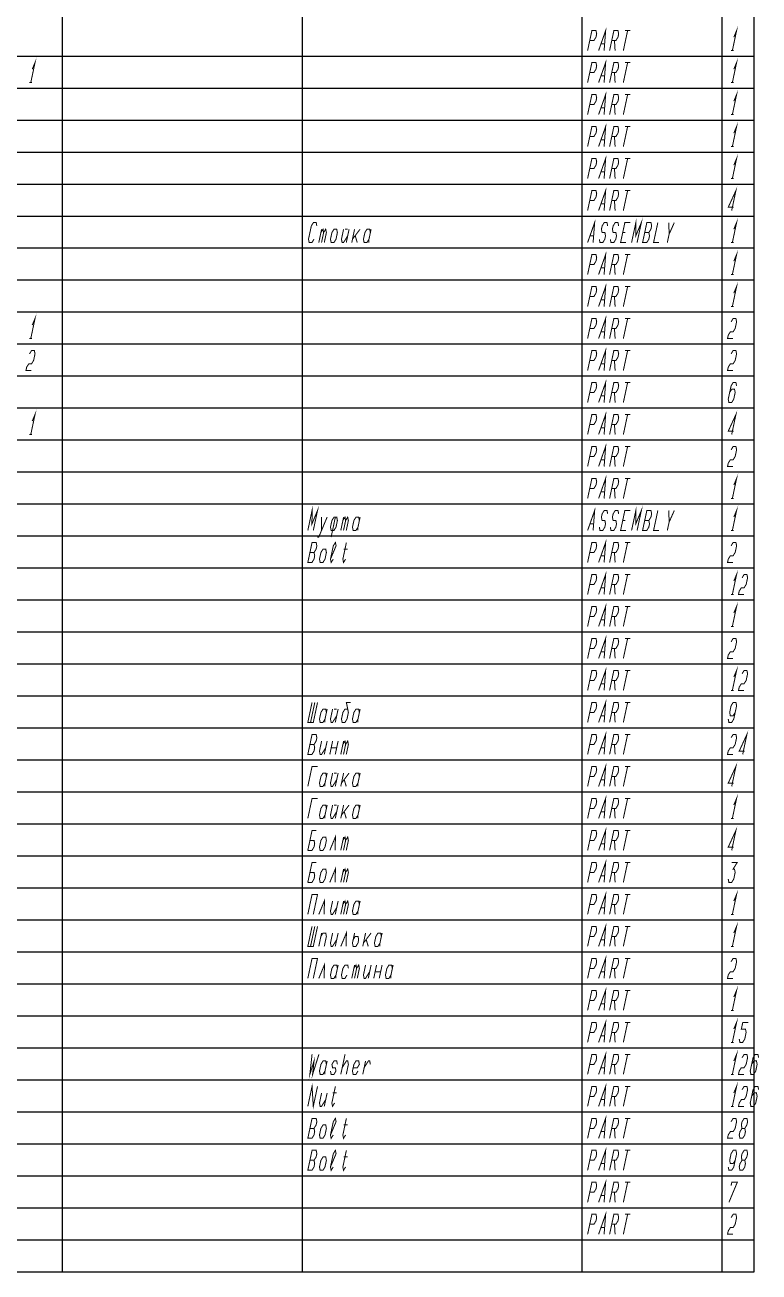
# Model space of a CAD drawing. Header units: millimetres. Extents: x -156 to 206, y -956 to 292.
# Drawn here: x 22.7 to 206.3, y -956 to -644.1 of the extents above; entities that cross this region are included whole.
import ezdxf

# ---------------------------------------------------------------- set-up
doc = ezdxf.new("R2010")
doc.units = ezdxf.units.MM
doc.header["$LTSCALE"] = 19.36
doc.layers.get('0').update_dxf_attribs({"linetype": 'CONTINUOUS'})

msp = doc.modelspace()

# ---------------------------------------------------------------- linework, layer by layer
at = {"color": 7, "linetype": 'CONTINUOUS'}
for p, q in [((92, 292), (92, -956)), ((162, 292), (162, -956)), ((197, 292), (197, -956)), ((205, 292), (205, -956)), ((32, 268), (32, -956)), ((205, -652), (-156, -652)), ((205, -660), (-156, -660)), ((205, -668), (-156, -668)), ((205, -676), (-156, -676)), ((205, -684), (-156, -684)), ((205, -692), (-156, -692)), ((205, -700), (-156, -700)), ((205, -708), (-156, -708)), ((205, -716), (-156, -716)), ((205, -724), (-156, -724)), ((205, -732), (-156, -732)), ((205, -740), (-156, -740)), ((205, -748), (-156, -748)), ((205, -756), (-156, -756)), ((205, -764), (-156, -764)), ((205, -772), (-156, -772)), ((205, -780), (-156, -780)), ((205, -788), (-156, -788)), ((205, -796), (-156, -796)), ((205, -804), (-156, -804)), ((205, -812), (-156, -812)), ((205, -820), (-156, -820)), ((205, -828), (-156, -828)), ((205, -836), (-156, -836)), ((205, -844), (-156, -844)), ((205, -852), (-156, -852)), ((205, -860), (-156, -860)), ((205, -868), (-156, -868)), ((205, -876), (-156, -876)), ((205, -884), (-156, -884)), ((205, -892), (-156, -892)), ((205, -900), (-156, -900)), ((205, -908), (-156, -908)), ((205, -916), (-156, -916)), ((205, -924), (-156, -924)), ((205, -932), (-156, -932)), ((205, -940), (-156, -940)), ((205, -948), (-156, -948)), ((205, -956), (-156, -956))]:
    msp.add_line(p, q, dxfattribs=at)
at = {"color": 2, "linetype": 'CONTINUOUS', "const_width": 0.25}
for points in [[(163.42, -650.56), (164.49, -645.56), (165.52, -645.56), (165.69, -646.39), (165.51, -647.22), (164.99, -648.06), (163.96, -648.06)], [(166.17, -650.56), (167.93, -645.56), (167.55, -650.56)], [(168.92, -650.56), (169.99, -645.56), (171.02, -645.56), (171.19, -646.39), (171.01, -647.22), (170.49, -648.06), (169.46, -648.06)], [(173.43, -645.56), (172.36, -650.56)], [(172.74, -645.56), (174.11, -645.56)], [(199.99, -647.22), (200.69, -645.56), (199.63, -650.56)], [(170.14, -648.06), (170.3, -650.56)], [(166.87, -648.89), (167.56, -648.89)], [(199.28, -650.56), (199.97, -650.56)], [(24.49, -655.22), (25.19, -653.56), (24.13, -658.56)], [(163.42, -658.56), (164.49, -653.56), (165.52, -653.56), (165.69, -654.39), (165.51, -655.22), (164.99, -656.06), (163.96, -656.06)], [(166.17, -658.56), (167.93, -653.56), (167.55, -658.56)], [(168.92, -658.56), (169.99, -653.56), (171.02, -653.56), (171.19, -654.39), (171.01, -655.22), (170.49, -656.06), (169.46, -656.06)], [(173.43, -653.56), (172.36, -658.56)], [(172.74, -653.56), (174.11, -653.56)], [(199.99, -655.22), (200.69, -653.56), (199.63, -658.56)], [(166.87, -656.89), (167.56, -656.89)], [(170.14, -656.06), (170.3, -658.56)], [(23.78, -658.56), (24.47, -658.56)], [(166.17, -666.56), (167.93, -661.56), (167.55, -666.56)], [(199.28, -658.56), (199.97, -658.56)], [(199.99, -663.22), (200.69, -661.56), (199.63, -666.56)], [(163.42, -666.56), (164.49, -661.56), (165.52, -661.56), (165.69, -662.39), (165.51, -663.22), (164.99, -664.06), (163.96, -664.06)], [(168.92, -666.56), (169.99, -661.56), (171.02, -661.56), (171.19, -662.39), (171.01, -663.22), (170.49, -664.06), (169.46, -664.06)], [(170.14, -664.06), (170.3, -666.56)], [(173.43, -661.56), (172.36, -666.56)], [(172.74, -661.56), (174.11, -661.56)], [(166.87, -664.89), (167.56, -664.89)], [(199.28, -666.56), (199.97, -666.56)], [(163.42, -674.56), (164.49, -669.56), (165.52, -669.56), (165.69, -670.39), (165.51, -671.22), (164.99, -672.06), (163.96, -672.06)], [(166.17, -674.56), (167.93, -669.56), (167.55, -674.56)], [(168.92, -674.56), (169.99, -669.56), (171.02, -669.56), (171.19, -670.39), (171.01, -671.22), (170.49, -672.06), (169.46, -672.06)], [(173.43, -669.56), (172.36, -674.56)], [(172.74, -669.56), (174.11, -669.56)], [(199.99, -671.22), (200.69, -669.56), (199.63, -674.56)], [(166.87, -672.89), (167.56, -672.89)], [(170.14, -672.06), (170.3, -674.56)], [(166.17, -682.56), (167.93, -677.56), (167.55, -682.56)], [(199.28, -674.56), (199.97, -674.56)], [(199.99, -679.22), (200.69, -677.56), (199.63, -682.56)], [(163.42, -682.56), (164.49, -677.56), (165.52, -677.56), (165.69, -678.39), (165.51, -679.22), (164.99, -680.06), (163.96, -680.06)], [(168.92, -682.56), (169.99, -677.56), (171.02, -677.56), (171.19, -678.39), (171.01, -679.22), (170.49, -680.06), (169.46, -680.06)], [(173.43, -677.56), (172.36, -682.56)], [(172.74, -677.56), (174.11, -677.56)], [(166.87, -680.89), (167.56, -680.89)], [(170.14, -680.06), (170.3, -682.56)], [(199.28, -682.56), (199.97, -682.56)], [(163.42, -690.56), (164.49, -685.56), (165.52, -685.56), (165.69, -686.39), (165.51, -687.22), (164.99, -688.06), (163.96, -688.06)], [(166.17, -690.56), (167.93, -685.56), (167.55, -690.56)], [(168.92, -690.56), (169.99, -685.56), (171.02, -685.56), (171.19, -686.39), (171.01, -687.22), (170.49, -688.06), (169.46, -688.06)], [(173.43, -685.56), (172.36, -690.56)], [(172.74, -685.56), (174.11, -685.56)], [(199.46, -690.56), (200.52, -685.56), (198.6, -689.72), (199.98, -689.72)], [(166.87, -688.89), (167.56, -688.89)], [(170.14, -688.06), (170.3, -690.56)], [(174.42, -698.56), (175.49, -693.56), (175.47, -696.89), (176.86, -693.56), (175.8, -698.56)], [(199.99, -695.22), (200.69, -693.56), (199.63, -698.56)], [(95.69, -694.39), (95.52, -693.56), (94.83, -693.56), (94.31, -694.39), (93.6, -697.72), (93.77, -698.56), (94.46, -698.56), (94.98, -697.72)], [(96.18, -698.56), (96.88, -695.22)], [(96.71, -696.06), (97.23, -695.22), (97.39, -696.06), (96.86, -698.56)], [(97.39, -696.06), (97.91, -695.22), (98.08, -696.06), (97.55, -698.56)], [(99.1, -697.72), (99.27, -698.56), (99.96, -698.56), (100.48, -697.72), (100.83, -696.06), (100.66, -695.22), (99.98, -695.22), (99.46, -696.06), (99.1, -697.72)], [(102.38, -695.22), (101.85, -697.72), (102.02, -698.56), (102.36, -698.56), (103.4, -696.89)], [(102.73, -695.22), (103.41, -695.22)], [(103.76, -695.22), (103.05, -698.56)], [(105.13, -695.22), (104.43, -698.56)], [(104.6, -697.72), (106.51, -695.22)], [(109.08, -696.06), (108.91, -695.22), (108.23, -695.22), (107.71, -696.06), (107.35, -697.72), (107.52, -698.56), (108.21, -698.56), (108.73, -697.72)], [(109.26, -695.22), (108.73, -697.72), (108.72, -698.56)], [(163.42, -698.56), (165.18, -693.56), (164.8, -698.56)], [(166.35, -697.72), (166.52, -698.56), (167.21, -698.56), (167.73, -697.72), (167.9, -696.89), (167.74, -696.06), (167.05, -696.06), (166.88, -695.22), (167.06, -694.39), (167.58, -693.56), (168.27, -693.56), (168.44, -694.39)], [(169.1, -697.72), (169.27, -698.56), (169.96, -698.56), (170.48, -697.72), (170.65, -696.89), (170.49, -696.06), (169.8, -696.06), (169.63, -695.22), (169.81, -694.39), (170.33, -693.56), (171.02, -693.56), (171.19, -694.39)], [(174.11, -693.56), (172.74, -693.56), (171.67, -698.56), (173.05, -698.56)], [(177.17, -698.56), (178.21, -698.56), (178.73, -697.72), (178.9, -696.89), (178.74, -696.06), (179.26, -695.22), (179.44, -694.39), (179.27, -693.56), (178.24, -693.56), (177.17, -698.56)], [(180.99, -693.56), (179.92, -698.56), (181.3, -698.56)], [(183.74, -693.56), (183.81, -696.47), (185.11, -693.56)], [(105.29, -696.89), (105.8, -698.56)], [(164.12, -696.89), (164.81, -696.89)], [(172.21, -696.06), (172.89, -696.06)], [(177.71, -696.06), (178.74, -696.06)], [(183.81, -696.47), (183.36, -698.56)], [(199.28, -698.56), (199.97, -698.56)], [(163.42, -706.56), (164.49, -701.56), (165.52, -701.56), (165.69, -702.39), (165.51, -703.22), (164.99, -704.06), (163.96, -704.06)], [(166.17, -706.56), (167.93, -701.56), (167.55, -706.56)], [(168.92, -706.56), (169.99, -701.56), (171.02, -701.56), (171.19, -702.39), (171.01, -703.22), (170.49, -704.06), (169.46, -704.06)], [(173.43, -701.56), (172.36, -706.56)], [(172.74, -701.56), (174.11, -701.56)], [(199.99, -703.22), (200.69, -701.56), (199.63, -706.56)], [(166.87, -704.89), (167.56, -704.89)], [(170.14, -704.06), (170.3, -706.56)], [(199.28, -706.56), (199.97, -706.56)], [(163.42, -714.56), (164.49, -709.56), (165.52, -709.56), (165.69, -710.39), (165.51, -711.22), (164.99, -712.06), (163.96, -712.06)], [(166.17, -714.56), (167.93, -709.56), (167.55, -714.56)], [(168.92, -714.56), (169.99, -709.56), (171.02, -709.56), (171.19, -710.39), (171.01, -711.22), (170.49, -712.06), (169.46, -712.06)], [(173.43, -709.56), (172.36, -714.56)], [(172.74, -709.56), (174.11, -709.56)], [(199.99, -711.22), (200.69, -709.56), (199.63, -714.56)], [(166.87, -712.89), (167.56, -712.89)], [(170.14, -712.06), (170.3, -714.56)], [(24.49, -719.22), (25.19, -717.56), (24.13, -722.56)], [(166.17, -722.56), (167.93, -717.56), (167.55, -722.56)], [(199.28, -714.56), (199.97, -714.56)], [(163.42, -722.56), (164.49, -717.56), (165.52, -717.56), (165.69, -718.39), (165.51, -719.22), (164.99, -720.06), (163.96, -720.06)], [(168.92, -722.56), (169.99, -717.56), (171.02, -717.56), (171.19, -718.39), (171.01, -719.22), (170.49, -720.06), (169.46, -720.06)], [(170.14, -720.06), (170.3, -722.56)], [(173.43, -717.56), (172.36, -722.56)], [(172.74, -717.56), (174.11, -717.56)], [(199.31, -718.39), (199.83, -717.56), (200.52, -717.56), (200.69, -718.39), (200.33, -720.06), (199.81, -720.89), (199.12, -720.89), (198.6, -721.72), (198.42, -722.56), (199.8, -722.56)], [(23.78, -722.56), (24.47, -722.56)], [(166.87, -720.89), (167.56, -720.89)], [(23.81, -726.39), (24.33, -725.56), (25.02, -725.56), (25.19, -726.39), (24.83, -728.06), (24.31, -728.89), (23.62, -728.89), (23.1, -729.72), (22.93, -730.56), (24.3, -730.56)], [(163.42, -730.56), (164.49, -725.56), (165.52, -725.56), (165.69, -726.39), (165.51, -727.22), (164.99, -728.06), (163.96, -728.06)], [(166.17, -730.56), (167.93, -725.56), (167.55, -730.56)], [(168.92, -730.56), (169.99, -725.56), (171.02, -725.56), (171.19, -726.39), (171.01, -727.22), (170.49, -728.06), (169.46, -728.06)], [(173.43, -725.56), (172.36, -730.56)], [(172.74, -725.56), (174.11, -725.56)], [(199.31, -726.39), (199.83, -725.56), (200.52, -725.56), (200.69, -726.39), (200.33, -728.06), (199.81, -728.89), (199.12, -728.89), (198.6, -729.72), (198.42, -730.56), (199.8, -730.56)], [(166.87, -728.89), (167.56, -728.89)], [(170.14, -728.06), (170.3, -730.56)], [(166.17, -738.56), (167.93, -733.56), (167.55, -738.56)], [(163.42, -738.56), (164.49, -733.56), (165.52, -733.56), (165.69, -734.39), (165.51, -735.22), (164.99, -736.06), (163.96, -736.06)], [(168.92, -738.56), (169.99, -733.56), (171.02, -733.56), (171.19, -734.39), (171.01, -735.22), (170.49, -736.06), (169.46, -736.06)], [(170.14, -736.06), (170.3, -738.56)], [(173.43, -733.56), (172.36, -738.56)], [(172.74, -733.56), (174.11, -733.56)], [(200.69, -734.39), (200.52, -733.56), (199.83, -733.56), (199.31, -734.39), (198.6, -737.72), (198.77, -738.56), (199.46, -738.56), (199.98, -737.72), (200.33, -736.06), (200.16, -735.22), (199.48, -735.22), (198.96, -736.06)], [(166.87, -736.89), (167.56, -736.89)], [(24.49, -743.22), (25.19, -741.56), (24.13, -746.56)], [(163.42, -746.56), (164.49, -741.56), (165.52, -741.56), (165.69, -742.39), (165.51, -743.22), (164.99, -744.06), (163.96, -744.06)], [(166.17, -746.56), (167.93, -741.56), (167.55, -746.56)], [(168.92, -746.56), (169.99, -741.56), (171.02, -741.56), (171.19, -742.39), (171.01, -743.22), (170.49, -744.06), (169.46, -744.06)], [(173.43, -741.56), (172.36, -746.56)], [(172.74, -741.56), (174.11, -741.56)], [(199.46, -746.56), (200.52, -741.56), (198.6, -745.72), (199.98, -745.72)], [(166.87, -744.89), (167.56, -744.89)], [(170.14, -744.06), (170.3, -746.56)], [(23.78, -746.56), (24.47, -746.56)], [(163.42, -754.56), (164.49, -749.56), (165.52, -749.56), (165.69, -750.39), (165.51, -751.22), (164.99, -752.06), (163.96, -752.06)], [(166.17, -754.56), (167.93, -749.56), (167.55, -754.56)], [(168.92, -754.56), (169.99, -749.56), (171.02, -749.56), (171.19, -750.39), (171.01, -751.22), (170.49, -752.06), (169.46, -752.06)], [(173.43, -749.56), (172.36, -754.56)], [(172.74, -749.56), (174.11, -749.56)], [(199.31, -750.39), (199.83, -749.56), (200.52, -749.56), (200.69, -750.39), (200.33, -752.06), (199.81, -752.89), (199.12, -752.89), (198.6, -753.72), (198.42, -754.56), (199.8, -754.56)], [(166.87, -752.89), (167.56, -752.89)], [(170.14, -752.06), (170.3, -754.56)], [(163.42, -762.56), (164.49, -757.56), (165.52, -757.56), (165.69, -758.39), (165.51, -759.22), (164.99, -760.06), (163.96, -760.06)], [(166.17, -762.56), (167.93, -757.56), (167.55, -762.56)], [(168.92, -762.56), (169.99, -757.56), (171.02, -757.56), (171.19, -758.39), (171.01, -759.22), (170.49, -760.06), (169.46, -760.06)], [(173.43, -757.56), (172.36, -762.56)], [(172.74, -757.56), (174.11, -757.56)], [(199.99, -759.22), (200.69, -757.56), (199.63, -762.56)], [(166.87, -760.89), (167.56, -760.89)], [(170.14, -760.06), (170.3, -762.56)], [(199.28, -762.56), (199.97, -762.56)], [(93.43, -770.56), (94.49, -765.56), (94.47, -768.89), (95.86, -765.56), (94.8, -770.56)], [(95.82, -772.22), (96.16, -772.22), (98.26, -767.22)], [(96.88, -767.22), (96.86, -770.56)], [(99.1, -769.72), (99.27, -770.56), (99.96, -770.56), (100.48, -769.72), (100.83, -768.06), (100.66, -767.22), (99.98, -767.22), (99.46, -768.06), (99.1, -769.72)], [(100.32, -767.22), (99.26, -772.22)], [(101.68, -770.56), (102.38, -767.22)], [(102.21, -768.06), (102.73, -767.22), (102.89, -768.06), (102.36, -770.56)], [(102.89, -768.06), (103.41, -767.22), (103.58, -768.06), (103.05, -770.56)], [(106.33, -768.06), (106.16, -767.22), (105.48, -767.22), (104.96, -768.06), (104.6, -769.72), (104.77, -770.56), (105.46, -770.56), (105.98, -769.72)], [(106.51, -767.22), (105.98, -769.72), (105.97, -770.56)], [(163.42, -770.56), (165.18, -765.56), (164.8, -770.56)], [(166.35, -769.72), (166.52, -770.56), (167.21, -770.56), (167.73, -769.72), (167.9, -768.89), (167.74, -768.06), (167.05, -768.06), (166.88, -767.22), (167.06, -766.39), (167.58, -765.56), (168.27, -765.56), (168.44, -766.39)], [(169.1, -769.72), (169.27, -770.56), (169.96, -770.56), (170.48, -769.72), (170.65, -768.89), (170.49, -768.06), (169.8, -768.06), (169.63, -767.22), (169.81, -766.39), (170.33, -765.56), (171.02, -765.56), (171.19, -766.39)], [(174.11, -765.56), (172.74, -765.56), (171.67, -770.56), (173.05, -770.56)], [(174.42, -770.56), (175.49, -765.56), (175.47, -768.89), (176.86, -765.56), (175.8, -770.56)], [(177.17, -770.56), (178.21, -770.56), (178.73, -769.72), (178.9, -768.89), (178.74, -768.06), (179.26, -767.22), (179.44, -766.39), (179.27, -765.56), (178.24, -765.56), (177.17, -770.56)], [(180.99, -765.56), (179.92, -770.56), (181.3, -770.56)], [(183.74, -765.56), (183.81, -768.47), (185.11, -765.56)], [(199.99, -767.22), (200.69, -765.56), (199.63, -770.56)], [(164.12, -768.89), (164.81, -768.89)], [(172.21, -768.06), (172.89, -768.06)], [(177.71, -768.06), (178.74, -768.06)], [(183.81, -768.47), (183.36, -770.56)], [(99.1, -777.72), (100.5, -774.39), (100.33, -773.56), (99.81, -774.39), (99.1, -777.72), (99.27, -778.56), (99.79, -777.72)], [(166.17, -778.56), (167.93, -773.56), (167.55, -778.56)], [(199.28, -770.56), (199.97, -770.56)], [(93.43, -778.56), (94.46, -778.56), (94.98, -777.72), (95.15, -776.89), (94.99, -776.06), (95.51, -775.22), (95.69, -774.39), (95.52, -773.56), (94.49, -773.56), (93.43, -778.56)], [(93.96, -776.06), (94.99, -776.06)], [(96.35, -777.72), (96.52, -778.56), (97.21, -778.56), (97.73, -777.72), (98.08, -776.06), (97.91, -775.22), (97.23, -775.22), (96.71, -776.06), (96.35, -777.72)], [(103.08, -773.56), (102.2, -777.72), (102.36, -778.56), (102.88, -777.72)], [(102.38, -775.22), (103.41, -775.22)], [(163.42, -778.56), (164.49, -773.56), (165.52, -773.56), (165.69, -774.39), (165.51, -775.22), (164.99, -776.06), (163.96, -776.06)], [(168.92, -778.56), (169.99, -773.56), (171.02, -773.56), (171.19, -774.39), (171.01, -775.22), (170.49, -776.06), (169.46, -776.06)], [(170.14, -776.06), (170.3, -778.56)], [(173.43, -773.56), (172.36, -778.56)], [(172.74, -773.56), (174.11, -773.56)], [(199.31, -774.39), (199.83, -773.56), (200.52, -773.56), (200.69, -774.39), (200.33, -776.06), (199.81, -776.89), (199.12, -776.89), (198.6, -777.72), (198.42, -778.56), (199.8, -778.56)], [(166.87, -776.89), (167.56, -776.89)], [(163.42, -786.56), (164.49, -781.56), (165.52, -781.56), (165.69, -782.39), (165.51, -783.22), (164.99, -784.06), (163.96, -784.06)], [(166.17, -786.56), (167.93, -781.56), (167.55, -786.56)], [(168.92, -786.56), (169.99, -781.56), (171.02, -781.56), (171.19, -782.39), (171.01, -783.22), (170.49, -784.06), (169.46, -784.06)], [(173.43, -781.56), (172.36, -786.56)], [(172.74, -781.56), (174.11, -781.56)], [(199.99, -783.22), (200.69, -781.56), (199.63, -786.56)], [(202.06, -782.39), (202.58, -781.56), (203.27, -781.56), (203.44, -782.39), (203.08, -784.06), (202.56, -784.89), (201.87, -784.89), (201.35, -785.72), (201.17, -786.56), (202.55, -786.56)], [(166.87, -784.89), (167.56, -784.89)], [(170.14, -784.06), (170.3, -786.56)], [(166.17, -794.56), (167.93, -789.56), (167.55, -794.56)], [(199.28, -786.56), (199.97, -786.56)], [(199.99, -791.22), (200.69, -789.56), (199.63, -794.56)], [(163.42, -794.56), (164.49, -789.56), (165.52, -789.56), (165.69, -790.39), (165.51, -791.22), (164.99, -792.06), (163.96, -792.06)], [(168.92, -794.56), (169.99, -789.56), (171.02, -789.56), (171.19, -790.39), (171.01, -791.22), (170.49, -792.06), (169.46, -792.06)], [(170.14, -792.06), (170.3, -794.56)], [(173.43, -789.56), (172.36, -794.56)], [(172.74, -789.56), (174.11, -789.56)], [(166.87, -792.89), (167.56, -792.89)], [(199.28, -794.56), (199.97, -794.56)], [(163.42, -802.56), (164.49, -797.56), (165.52, -797.56), (165.69, -798.39), (165.51, -799.22), (164.99, -800.06), (163.96, -800.06)], [(166.17, -802.56), (167.93, -797.56), (167.55, -802.56)], [(168.92, -802.56), (169.99, -797.56), (171.02, -797.56), (171.19, -798.39), (171.01, -799.22), (170.49, -800.06), (169.46, -800.06)], [(173.43, -797.56), (172.36, -802.56)], [(172.74, -797.56), (174.11, -797.56)], [(199.31, -798.39), (199.83, -797.56), (200.52, -797.56), (200.69, -798.39), (200.33, -800.06), (199.81, -800.89), (199.12, -800.89), (198.6, -801.72), (198.42, -802.56), (199.8, -802.56)], [(166.87, -800.89), (167.56, -800.89)], [(170.14, -800.06), (170.3, -802.56)], [(199.99, -807.22), (200.69, -805.56), (199.63, -810.56)], [(163.42, -810.56), (164.49, -805.56), (165.52, -805.56), (165.69, -806.39), (165.51, -807.22), (164.99, -808.06), (163.96, -808.06)], [(166.17, -810.56), (167.93, -805.56), (167.55, -810.56)], [(168.92, -810.56), (169.99, -805.56), (171.02, -805.56), (171.19, -806.39), (171.01, -807.22), (170.49, -808.06), (169.46, -808.06)], [(173.43, -805.56), (172.36, -810.56)], [(172.74, -805.56), (174.11, -805.56)], [(202.06, -806.39), (202.58, -805.56), (203.27, -805.56), (203.44, -806.39), (203.08, -808.06), (202.56, -808.89), (201.87, -808.89), (201.35, -809.72), (201.17, -810.56), (202.55, -810.56)], [(166.87, -808.89), (167.56, -808.89)], [(170.14, -808.06), (170.3, -810.56)], [(199.28, -810.56), (199.97, -810.56)], [(94.49, -813.56), (93.43, -818.56), (94.8, -818.56), (95.86, -813.56)], [(95.18, -813.56), (94.11, -818.56)], [(103.41, -815.22), (102.73, -815.22), (102.21, -816.06), (101.85, -817.72), (102.02, -818.56), (102.71, -818.56), (103.23, -817.72), (103.58, -816.06), (103.08, -813.56), (104.11, -813.56)], [(163.42, -818.56), (164.49, -813.56), (165.52, -813.56), (165.69, -814.39), (165.51, -815.22), (164.99, -816.06), (163.96, -816.06)], [(166.17, -818.56), (167.93, -813.56), (167.55, -818.56)], [(168.92, -818.56), (169.99, -813.56), (171.02, -813.56), (171.19, -814.39), (171.01, -815.22), (170.49, -816.06), (169.46, -816.06)], [(173.43, -813.56), (172.36, -818.56)], [(172.74, -813.56), (174.11, -813.56)], [(198.6, -817.72), (198.77, -818.56), (199.46, -818.56), (199.98, -817.72), (200.69, -814.39), (200.52, -813.56), (199.83, -813.56), (199.31, -814.39), (198.96, -816.06), (199.12, -816.89), (199.81, -816.89), (200.33, -816.06)], [(98.08, -816.06), (97.91, -815.22), (97.23, -815.22), (96.71, -816.06), (96.35, -817.72), (96.52, -818.56), (97.21, -818.56), (97.73, -817.72)], [(98.26, -815.22), (97.73, -817.72), (97.72, -818.56)], [(99.63, -815.22), (99.1, -817.72), (99.27, -818.56), (99.61, -818.56), (100.65, -816.89)], [(99.98, -815.22), (100.66, -815.22)], [(101.01, -815.22), (100.3, -818.56)], [(106.33, -816.06), (106.16, -815.22), (105.48, -815.22), (104.96, -816.06), (104.6, -817.72), (104.77, -818.56), (105.46, -818.56), (105.98, -817.72)], [(106.51, -815.22), (105.98, -817.72), (105.97, -818.56)], [(166.87, -816.89), (167.56, -816.89)], [(170.14, -816.06), (170.3, -818.56)], [(93.43, -826.56), (94.46, -826.56), (94.98, -825.72), (95.15, -824.89), (94.99, -824.06), (95.51, -823.22), (95.69, -822.39), (95.52, -821.56), (94.49, -821.56), (93.43, -826.56)], [(96.88, -823.22), (96.35, -825.72), (96.52, -826.56), (96.86, -826.56), (97.9, -824.89)], [(98.26, -823.22), (97.55, -826.56)], [(98.93, -826.56), (99.63, -823.22)], [(101.01, -823.22), (100.3, -826.56)], [(101.68, -826.56), (102.38, -823.22)], [(102.21, -824.06), (102.73, -823.22), (102.89, -824.06), (102.36, -826.56)], [(102.89, -824.06), (103.41, -823.22), (103.58, -824.06), (103.05, -826.56)], [(163.42, -826.56), (164.49, -821.56), (165.52, -821.56), (165.69, -822.39), (165.51, -823.22), (164.99, -824.06), (163.96, -824.06)], [(166.17, -826.56), (167.93, -821.56), (167.55, -826.56)], [(168.92, -826.56), (169.99, -821.56), (171.02, -821.56), (171.19, -822.39), (171.01, -823.22), (170.49, -824.06), (169.46, -824.06)], [(173.43, -821.56), (172.36, -826.56)], [(172.74, -821.56), (174.11, -821.56)], [(199.31, -822.39), (199.83, -821.56), (200.52, -821.56), (200.69, -822.39), (200.33, -824.06), (199.81, -824.89), (199.12, -824.89), (198.6, -825.72), (198.42, -826.56), (199.8, -826.56)], [(202.21, -826.56), (203.27, -821.56), (201.35, -825.72), (202.73, -825.72)], [(93.96, -824.06), (94.99, -824.06)], [(99.28, -824.89), (100.65, -824.89)], [(166.87, -824.89), (167.56, -824.89)], [(170.14, -824.06), (170.3, -826.56)], [(93.43, -834.56), (94.49, -829.56), (95.86, -829.56)], [(163.42, -834.56), (164.49, -829.56), (165.52, -829.56), (165.69, -830.39), (165.51, -831.22), (164.99, -832.06), (163.96, -832.06)], [(166.17, -834.56), (167.93, -829.56), (167.55, -834.56)], [(168.92, -834.56), (169.99, -829.56), (171.02, -829.56), (171.19, -830.39), (171.01, -831.22), (170.49, -832.06), (169.46, -832.06)], [(173.43, -829.56), (172.36, -834.56)], [(172.74, -829.56), (174.11, -829.56)], [(199.46, -834.56), (200.52, -829.56), (198.6, -833.72), (199.98, -833.72)], [(98.08, -832.06), (97.91, -831.22), (97.23, -831.22), (96.71, -832.06), (96.35, -833.72), (96.52, -834.56), (97.21, -834.56), (97.73, -833.72)], [(98.26, -831.22), (97.73, -833.72), (97.72, -834.56)], [(99.63, -831.22), (99.1, -833.72), (99.27, -834.56), (99.61, -834.56), (100.65, -832.89)], [(99.98, -831.22), (100.66, -831.22)], [(101.01, -831.22), (100.3, -834.56)], [(102.38, -831.22), (101.68, -834.56)], [(101.85, -833.72), (103.76, -831.22)], [(106.33, -832.06), (106.16, -831.22), (105.48, -831.22), (104.96, -832.06), (104.6, -833.72), (104.77, -834.56), (105.46, -834.56), (105.98, -833.72)], [(106.51, -831.22), (105.98, -833.72), (105.97, -834.56)], [(170.14, -832.06), (170.3, -834.56)], [(102.54, -832.89), (103.05, -834.56)], [(166.87, -832.89), (167.56, -832.89)], [(93.43, -842.56), (94.49, -837.56), (95.86, -837.56)], [(163.42, -842.56), (164.49, -837.56), (165.52, -837.56), (165.69, -838.39), (165.51, -839.22), (164.99, -840.06), (163.96, -840.06)], [(166.17, -842.56), (167.93, -837.56), (167.55, -842.56)], [(168.92, -842.56), (169.99, -837.56), (171.02, -837.56), (171.19, -838.39), (171.01, -839.22), (170.49, -840.06), (169.46, -840.06)], [(173.43, -837.56), (172.36, -842.56)], [(172.74, -837.56), (174.11, -837.56)], [(199.99, -839.22), (200.69, -837.56), (199.63, -842.56)], [(98.08, -840.06), (97.91, -839.22), (97.23, -839.22), (96.71, -840.06), (96.35, -841.72), (96.52, -842.56), (97.21, -842.56), (97.73, -841.72)], [(98.26, -839.22), (97.73, -841.72), (97.72, -842.56)], [(99.63, -839.22), (99.1, -841.72), (99.27, -842.56), (99.61, -842.56), (100.65, -840.89)], [(99.98, -839.22), (100.66, -839.22)], [(101.01, -839.22), (100.3, -842.56)], [(102.38, -839.22), (101.68, -842.56)], [(101.85, -841.72), (103.76, -839.22)], [(102.54, -840.89), (103.05, -842.56)], [(106.33, -840.06), (106.16, -839.22), (105.48, -839.22), (104.96, -840.06), (104.6, -841.72), (104.77, -842.56), (105.46, -842.56), (105.98, -841.72)], [(106.51, -839.22), (105.98, -841.72), (105.97, -842.56)], [(166.87, -840.89), (167.56, -840.89)], [(170.14, -840.06), (170.3, -842.56)], [(166.17, -850.56), (167.93, -845.56), (167.55, -850.56)], [(199.46, -850.56), (200.52, -845.56), (198.6, -849.72), (199.98, -849.72)], [(199.28, -842.56), (199.97, -842.56)], [(93.43, -850.56), (94.49, -845.56), (95.52, -845.56)], [(93.43, -850.56), (94.46, -850.56), (94.98, -849.72), (95.15, -848.89), (94.99, -848.06), (93.96, -848.06)], [(96.35, -849.72), (96.52, -850.56), (97.21, -850.56), (97.73, -849.72), (98.08, -848.06), (97.91, -847.22), (97.23, -847.22), (96.71, -848.06), (96.35, -849.72)], [(98.93, -850.56), (100.32, -847.22), (100.3, -850.56)], [(101.68, -850.56), (102.38, -847.22)], [(102.21, -848.06), (102.73, -847.22), (102.89, -848.06), (102.36, -850.56)], [(102.89, -848.06), (103.41, -847.22), (103.58, -848.06), (103.05, -850.56)], [(163.42, -850.56), (164.49, -845.56), (165.52, -845.56), (165.69, -846.39), (165.51, -847.22), (164.99, -848.06), (163.96, -848.06)], [(168.92, -850.56), (169.99, -845.56), (171.02, -845.56), (171.19, -846.39), (171.01, -847.22), (170.49, -848.06), (169.46, -848.06)], [(170.14, -848.06), (170.3, -850.56)], [(173.43, -845.56), (172.36, -850.56)], [(172.74, -845.56), (174.11, -845.56)], [(166.87, -848.89), (167.56, -848.89)], [(93.43, -858.56), (94.49, -853.56), (95.52, -853.56)], [(163.42, -858.56), (164.49, -853.56), (165.52, -853.56), (165.69, -854.39), (165.51, -855.22), (164.99, -856.06), (163.96, -856.06)], [(166.17, -858.56), (167.93, -853.56), (167.55, -858.56)], [(168.92, -858.56), (169.99, -853.56), (171.02, -853.56), (171.19, -854.39), (171.01, -855.22), (170.49, -856.06), (169.46, -856.06)], [(173.43, -853.56), (172.36, -858.56)], [(172.74, -853.56), (174.11, -853.56)], [(199.49, -853.56), (200.86, -853.56), (199.82, -855.22), (200.16, -855.22), (200.33, -856.06), (199.98, -857.72), (199.46, -858.56), (198.77, -858.56), (198.6, -857.72)], [(93.43, -858.56), (94.46, -858.56), (94.98, -857.72), (95.15, -856.89), (94.99, -856.06), (93.96, -856.06)], [(96.35, -857.72), (96.52, -858.56), (97.21, -858.56), (97.73, -857.72), (98.08, -856.06), (97.91, -855.22), (97.23, -855.22), (96.71, -856.06), (96.35, -857.72)], [(98.93, -858.56), (100.32, -855.22), (100.3, -858.56)], [(101.68, -858.56), (102.38, -855.22)], [(102.21, -856.06), (102.73, -855.22), (102.89, -856.06), (102.36, -858.56)], [(102.89, -856.06), (103.41, -855.22), (103.58, -856.06), (103.05, -858.56)], [(166.87, -856.89), (167.56, -856.89)], [(170.14, -856.06), (170.3, -858.56)], [(166.17, -866.56), (167.93, -861.56), (167.55, -866.56)], [(199.99, -863.22), (200.69, -861.56), (199.63, -866.56)], [(93.43, -866.56), (94.49, -861.56), (95.86, -861.56), (94.8, -866.56)], [(96.18, -866.56), (97.57, -863.22), (97.55, -866.56)], [(99.63, -863.22), (99.1, -865.72), (99.27, -866.56), (99.61, -866.56), (100.65, -864.89)], [(101.01, -863.22), (100.3, -866.56)], [(101.68, -866.56), (102.38, -863.22)], [(102.21, -864.06), (102.73, -863.22), (102.89, -864.06), (102.36, -866.56)], [(102.89, -864.06), (103.41, -863.22), (103.58, -864.06), (103.05, -866.56)], [(106.33, -864.06), (106.16, -863.22), (105.48, -863.22), (104.96, -864.06), (104.6, -865.72), (104.77, -866.56), (105.46, -866.56), (105.98, -865.72)], [(106.51, -863.22), (105.98, -865.72), (105.97, -866.56)], [(163.42, -866.56), (164.49, -861.56), (165.52, -861.56), (165.69, -862.39), (165.51, -863.22), (164.99, -864.06), (163.96, -864.06)], [(168.92, -866.56), (169.99, -861.56), (171.02, -861.56), (171.19, -862.39), (171.01, -863.22), (170.49, -864.06), (169.46, -864.06)], [(173.43, -861.56), (172.36, -866.56)], [(172.74, -861.56), (174.11, -861.56)], [(166.87, -864.89), (167.56, -864.89)], [(170.14, -864.06), (170.3, -866.56)], [(199.28, -866.56), (199.97, -866.56)], [(94.49, -869.56), (93.43, -874.56), (94.8, -874.56), (95.86, -869.56)], [(95.18, -869.56), (94.11, -874.56)], [(163.42, -874.56), (164.49, -869.56), (165.52, -869.56), (165.69, -870.39), (165.51, -871.22), (164.99, -872.06), (163.96, -872.06)], [(166.17, -874.56), (167.93, -869.56), (167.55, -874.56)], [(168.92, -874.56), (169.99, -869.56), (171.02, -869.56), (171.19, -870.39), (171.01, -871.22), (170.49, -872.06), (169.46, -872.06)], [(173.43, -869.56), (172.36, -874.56)], [(172.74, -869.56), (174.11, -869.56)], [(199.99, -871.22), (200.69, -869.56), (199.63, -874.56)], [(96.18, -874.56), (96.88, -871.22)], [(96.71, -872.06), (97.23, -871.22), (97.91, -871.22), (98.08, -872.06), (97.55, -874.56)], [(99.63, -871.22), (99.1, -873.72), (99.27, -874.56), (99.61, -874.56), (100.65, -872.89)], [(101.01, -871.22), (100.3, -874.56)], [(101.68, -874.56), (103.07, -871.22), (103.05, -874.56)], [(105.13, -871.22), (104.6, -873.72), (104.77, -874.56), (105.46, -874.56), (105.98, -873.72), (106.15, -872.89), (105.99, -872.06), (105.3, -872.06), (104.78, -872.89)], [(107.88, -871.22), (107.18, -874.56)], [(107.35, -873.72), (109.26, -871.22)], [(108.04, -872.89), (108.55, -874.56)], [(111.83, -872.06), (111.66, -871.22), (110.98, -871.22), (110.46, -872.06), (110.1, -873.72), (110.27, -874.56), (110.96, -874.56), (111.48, -873.72)], [(112.01, -871.22), (111.48, -873.72), (111.47, -874.56)], [(166.87, -872.89), (167.56, -872.89)], [(170.14, -872.06), (170.3, -874.56)], [(199.28, -874.56), (199.97, -874.56)], [(93.43, -882.56), (94.49, -877.56), (95.86, -877.56), (94.8, -882.56)], [(96.18, -882.56), (97.57, -879.22), (97.55, -882.56)], [(100.83, -880.06), (100.66, -879.22), (99.98, -879.22), (99.46, -880.06), (99.1, -881.72), (99.27, -882.56), (99.96, -882.56), (100.48, -881.72)], [(101.01, -879.22), (100.48, -881.72), (100.47, -882.56)], [(103.58, -880.06), (103.41, -879.22), (102.73, -879.22), (102.21, -880.06), (101.85, -881.72), (102.02, -882.56), (102.71, -882.56), (103.23, -881.72)], [(104.43, -882.56), (105.13, -879.22)], [(104.96, -880.06), (105.48, -879.22), (105.64, -880.06), (105.11, -882.56)], [(105.64, -880.06), (106.16, -879.22), (106.33, -880.06), (105.8, -882.56)], [(107.88, -879.22), (107.35, -881.72), (107.52, -882.56), (107.86, -882.56), (108.9, -880.89)], [(109.26, -879.22), (108.55, -882.56)], [(109.92, -882.56), (110.63, -879.22)], [(112.01, -879.22), (111.3, -882.56)], [(114.58, -880.06), (114.41, -879.22), (113.73, -879.22), (113.21, -880.06), (112.85, -881.72), (113.02, -882.56), (113.71, -882.56), (114.23, -881.72)], [(114.76, -879.22), (114.23, -881.72), (114.22, -882.56)], [(163.42, -882.56), (164.49, -877.56), (165.52, -877.56), (165.69, -878.39), (165.51, -879.22), (164.99, -880.06), (163.96, -880.06)], [(166.17, -882.56), (167.93, -877.56), (167.55, -882.56)], [(168.92, -882.56), (169.99, -877.56), (171.02, -877.56), (171.19, -878.39), (171.01, -879.22), (170.49, -880.06), (169.46, -880.06)], [(173.43, -877.56), (172.36, -882.56)], [(172.74, -877.56), (174.11, -877.56)], [(199.31, -878.39), (199.83, -877.56), (200.52, -877.56), (200.69, -878.39), (200.33, -880.06), (199.81, -880.89), (199.12, -880.89), (198.6, -881.72), (198.42, -882.56), (199.8, -882.56)], [(110.28, -880.89), (111.65, -880.89)], [(166.87, -880.89), (167.56, -880.89)], [(170.14, -880.06), (170.3, -882.56)], [(163.42, -890.56), (164.49, -885.56), (165.52, -885.56), (165.69, -886.39), (165.51, -887.22), (164.99, -888.06), (163.96, -888.06)], [(166.17, -890.56), (167.93, -885.56), (167.55, -890.56)], [(168.92, -890.56), (169.99, -885.56), (171.02, -885.56), (171.19, -886.39), (171.01, -887.22), (170.49, -888.06), (169.46, -888.06)], [(173.43, -885.56), (172.36, -890.56)], [(172.74, -885.56), (174.11, -885.56)], [(199.99, -887.22), (200.69, -885.56), (199.63, -890.56)], [(166.87, -888.89), (167.56, -888.89)], [(170.14, -888.06), (170.3, -890.56)], [(199.28, -890.56), (199.97, -890.56)], [(163.42, -898.56), (164.49, -893.56), (165.52, -893.56), (165.69, -894.39), (165.51, -895.22), (164.99, -896.06), (163.96, -896.06)], [(166.17, -898.56), (167.93, -893.56), (167.55, -898.56)], [(168.92, -898.56), (169.99, -893.56), (171.02, -893.56), (171.19, -894.39), (171.01, -895.22), (170.49, -896.06), (169.46, -896.06)], [(173.43, -893.56), (172.36, -898.56)], [(172.74, -893.56), (174.11, -893.56)], [(199.99, -895.22), (200.69, -893.56), (199.63, -898.56)], [(201.35, -897.72), (201.52, -898.56), (202.21, -898.56), (202.73, -897.72), (203.08, -896.06), (202.91, -895.22), (201.88, -895.22), (202.24, -893.56), (203.61, -893.56)], [(166.87, -896.89), (167.56, -896.89)], [(170.14, -896.06), (170.3, -898.56)], [(166.17, -906.56), (167.93, -901.56), (167.55, -906.56)], [(199.28, -898.56), (199.97, -898.56)], [(199.99, -903.22), (200.69, -901.56), (199.63, -906.56)], [(94.49, -901.56), (93.94, -906.56), (94.99, -903.22), (94.63, -906.56), (96.21, -901.56)], [(98.08, -904.06), (97.91, -903.22), (97.23, -903.22), (96.71, -904.06), (96.35, -905.72), (96.52, -906.56), (97.21, -906.56), (97.73, -905.72)], [(98.26, -903.22), (97.73, -905.72), (97.72, -906.56)], [(99.1, -905.72), (99.27, -906.56), (99.96, -906.56), (100.48, -905.72), (100.31, -904.89), (99.62, -904.89), (99.46, -904.06), (99.98, -903.22), (100.66, -903.22), (100.83, -904.06)], [(102.74, -901.56), (101.68, -906.56)], [(102.03, -904.89), (103.07, -903.22), (103.41, -903.22), (103.58, -904.06), (103.05, -906.56)], [(104.78, -904.89), (105.81, -904.89), (106.33, -904.06), (106.16, -903.22), (105.48, -903.22), (104.96, -904.06), (104.6, -905.72), (104.77, -906.56), (105.46, -906.56), (105.98, -905.72)], [(107.18, -906.56), (107.88, -903.22)], [(107.53, -904.89), (108.57, -903.22), (108.91, -903.22), (109.08, -904.06)], [(163.42, -906.56), (164.49, -901.56), (165.52, -901.56), (165.69, -902.39), (165.51, -903.22), (164.99, -904.06), (163.96, -904.06)], [(168.92, -906.56), (169.99, -901.56), (171.02, -901.56), (171.19, -902.39), (171.01, -903.22), (170.49, -904.06), (169.46, -904.06)], [(170.14, -904.06), (170.3, -906.56)], [(173.43, -901.56), (172.36, -906.56)], [(172.74, -901.56), (174.11, -901.56)], [(202.06, -902.39), (202.58, -901.56), (203.27, -901.56), (203.44, -902.39), (203.08, -904.06), (202.56, -904.89), (201.87, -904.89), (201.35, -905.72), (201.17, -906.56), (202.55, -906.56)], [(206.19, -902.39), (206.02, -901.56), (205.33, -901.56), (204.81, -902.39), (204.1, -905.72), (204.27, -906.56), (204.96, -906.56), (205.48, -905.72), (205.83, -904.06), (205.66, -903.22), (204.98, -903.22), (204.46, -904.06)], [(166.87, -904.89), (167.56, -904.89)], [(199.28, -906.56), (199.97, -906.56)], [(93.43, -914.56), (94.49, -909.56), (94.8, -914.56), (95.86, -909.56)], [(100.33, -909.56), (99.45, -913.72), (99.61, -914.56), (100.13, -913.72)], [(163.42, -914.56), (164.49, -909.56), (165.52, -909.56), (165.69, -910.39), (165.51, -911.22), (164.99, -912.06), (163.96, -912.06)], [(166.17, -914.56), (167.93, -909.56), (167.55, -914.56)], [(168.92, -914.56), (169.99, -909.56), (171.02, -909.56), (171.19, -910.39), (171.01, -911.22), (170.49, -912.06), (169.46, -912.06)], [(173.43, -909.56), (172.36, -914.56)], [(172.74, -909.56), (174.11, -909.56)], [(199.99, -911.22), (200.69, -909.56), (199.63, -914.56)], [(202.06, -910.39), (202.58, -909.56), (203.27, -909.56), (203.44, -910.39), (203.08, -912.06), (202.56, -912.89), (201.87, -912.89), (201.35, -913.72), (201.17, -914.56), (202.55, -914.56)], [(206.19, -910.39), (206.02, -909.56), (205.33, -909.56), (204.81, -910.39), (204.1, -913.72), (204.27, -914.56), (204.96, -914.56), (205.48, -913.72), (205.83, -912.06), (205.66, -911.22), (204.98, -911.22), (204.46, -912.06)], [(96.88, -911.22), (96.35, -913.72), (96.52, -914.56), (96.86, -914.56), (97.9, -912.89)], [(98.26, -911.22), (97.55, -914.56)], [(99.63, -911.22), (100.66, -911.22)], [(166.87, -912.89), (167.56, -912.89)], [(170.14, -912.06), (170.3, -914.56)], [(166.17, -922.56), (167.93, -917.56), (167.55, -922.56)], [(199.28, -914.56), (199.97, -914.56)], [(93.43, -922.56), (94.46, -922.56), (94.98, -921.72), (95.15, -920.89), (94.99, -920.06), (95.51, -919.22), (95.69, -918.39), (95.52, -917.56), (94.49, -917.56), (93.43, -922.56)], [(93.96, -920.06), (94.99, -920.06)], [(96.35, -921.72), (96.52, -922.56), (97.21, -922.56), (97.73, -921.72), (98.08, -920.06), (97.91, -919.22), (97.23, -919.22), (96.71, -920.06), (96.35, -921.72)], [(99.1, -921.72), (100.5, -918.39), (100.33, -917.56), (99.81, -918.39), (99.1, -921.72), (99.27, -922.56), (99.79, -921.72)], [(103.08, -917.56), (102.2, -921.72), (102.36, -922.56), (102.88, -921.72)], [(102.38, -919.22), (103.41, -919.22)], [(163.42, -922.56), (164.49, -917.56), (165.52, -917.56), (165.69, -918.39), (165.51, -919.22), (164.99, -920.06), (163.96, -920.06)], [(168.92, -922.56), (169.99, -917.56), (171.02, -917.56), (171.19, -918.39), (171.01, -919.22), (170.49, -920.06), (169.46, -920.06)], [(170.14, -920.06), (170.3, -922.56)], [(173.43, -917.56), (172.36, -922.56)], [(172.74, -917.56), (174.11, -917.56)], [(199.31, -918.39), (199.83, -917.56), (200.52, -917.56), (200.69, -918.39), (200.33, -920.06), (199.81, -920.89), (199.12, -920.89), (198.6, -921.72), (198.42, -922.56), (199.8, -922.56)], [(201.52, -922.56), (202.21, -922.56), (202.73, -921.72), (202.9, -920.89), (202.74, -920.06), (202.05, -920.06), (201.53, -920.89), (201.35, -921.72), (201.52, -922.56)], [(202.74, -920.06), (203.26, -919.22), (203.44, -918.39), (203.27, -917.56), (202.58, -917.56), (202.06, -918.39), (201.88, -919.22), (202.05, -920.06)], [(166.87, -920.89), (167.56, -920.89)], [(93.43, -930.56), (94.46, -930.56), (94.98, -929.72), (95.15, -928.89), (94.99, -928.06), (95.51, -927.22), (95.69, -926.39), (95.52, -925.56), (94.49, -925.56), (93.43, -930.56)], [(99.1, -929.72), (100.5, -926.39), (100.33, -925.56), (99.81, -926.39), (99.1, -929.72), (99.27, -930.56), (99.79, -929.72)], [(103.08, -925.56), (102.2, -929.72), (102.36, -930.56), (102.88, -929.72)], [(163.42, -930.56), (164.49, -925.56), (165.52, -925.56), (165.69, -926.39), (165.51, -927.22), (164.99, -928.06), (163.96, -928.06)], [(166.17, -930.56), (167.93, -925.56), (167.55, -930.56)], [(168.92, -930.56), (169.99, -925.56), (171.02, -925.56), (171.19, -926.39), (171.01, -927.22), (170.49, -928.06), (169.46, -928.06)], [(173.43, -925.56), (172.36, -930.56)], [(172.74, -925.56), (174.11, -925.56)], [(198.6, -929.72), (198.77, -930.56), (199.46, -930.56), (199.98, -929.72), (200.69, -926.39), (200.52, -925.56), (199.83, -925.56), (199.31, -926.39), (198.96, -928.06), (199.12, -928.89), (199.81, -928.89), (200.33, -928.06)], [(202.74, -928.06), (203.26, -927.22), (203.44, -926.39), (203.27, -925.56), (202.58, -925.56), (202.06, -926.39), (201.88, -927.22), (202.05, -928.06)], [(93.96, -928.06), (94.99, -928.06)], [(96.35, -929.72), (96.52, -930.56), (97.21, -930.56), (97.73, -929.72), (98.08, -928.06), (97.91, -927.22), (97.23, -927.22), (96.71, -928.06), (96.35, -929.72)], [(102.38, -927.22), (103.41, -927.22)], [(166.87, -928.89), (167.56, -928.89)], [(170.14, -928.06), (170.3, -930.56)], [(201.52, -930.56), (202.21, -930.56), (202.73, -929.72), (202.9, -928.89), (202.74, -928.06), (202.05, -928.06), (201.53, -928.89), (201.35, -929.72), (201.52, -930.56)], [(163.42, -938.56), (164.49, -933.56), (165.52, -933.56), (165.69, -934.39), (165.51, -935.22), (164.99, -936.06), (163.96, -936.06)], [(166.17, -938.56), (167.93, -933.56), (167.55, -938.56)], [(168.92, -938.56), (169.99, -933.56), (171.02, -933.56), (171.19, -934.39), (171.01, -935.22), (170.49, -936.06), (169.46, -936.06)], [(173.43, -933.56), (172.36, -938.56)], [(172.74, -933.56), (174.11, -933.56)], [(198.77, -938.56), (200.86, -933.56), (199.49, -933.56), (199.31, -934.39)], [(166.87, -936.89), (167.56, -936.89)], [(170.14, -936.06), (170.3, -938.56)], [(163.42, -946.56), (164.49, -941.56), (165.52, -941.56), (165.69, -942.39), (165.51, -943.22), (164.99, -944.06), (163.96, -944.06)], [(166.17, -946.56), (167.93, -941.56), (167.55, -946.56)], [(168.92, -946.56), (169.99, -941.56), (171.02, -941.56), (171.19, -942.39), (171.01, -943.22), (170.49, -944.06), (169.46, -944.06)], [(173.43, -941.56), (172.36, -946.56)], [(172.74, -941.56), (174.11, -941.56)], [(199.31, -942.39), (199.83, -941.56), (200.52, -941.56), (200.69, -942.39), (200.33, -944.06), (199.81, -944.89), (199.12, -944.89), (198.6, -945.72), (198.42, -946.56), (199.8, -946.56)], [(166.87, -944.89), (167.56, -944.89)], [(170.14, -944.06), (170.3, -946.56)]]:
    msp.add_lwpolyline(points, dxfattribs=at)

doc.saveas('drawing.dxf')
